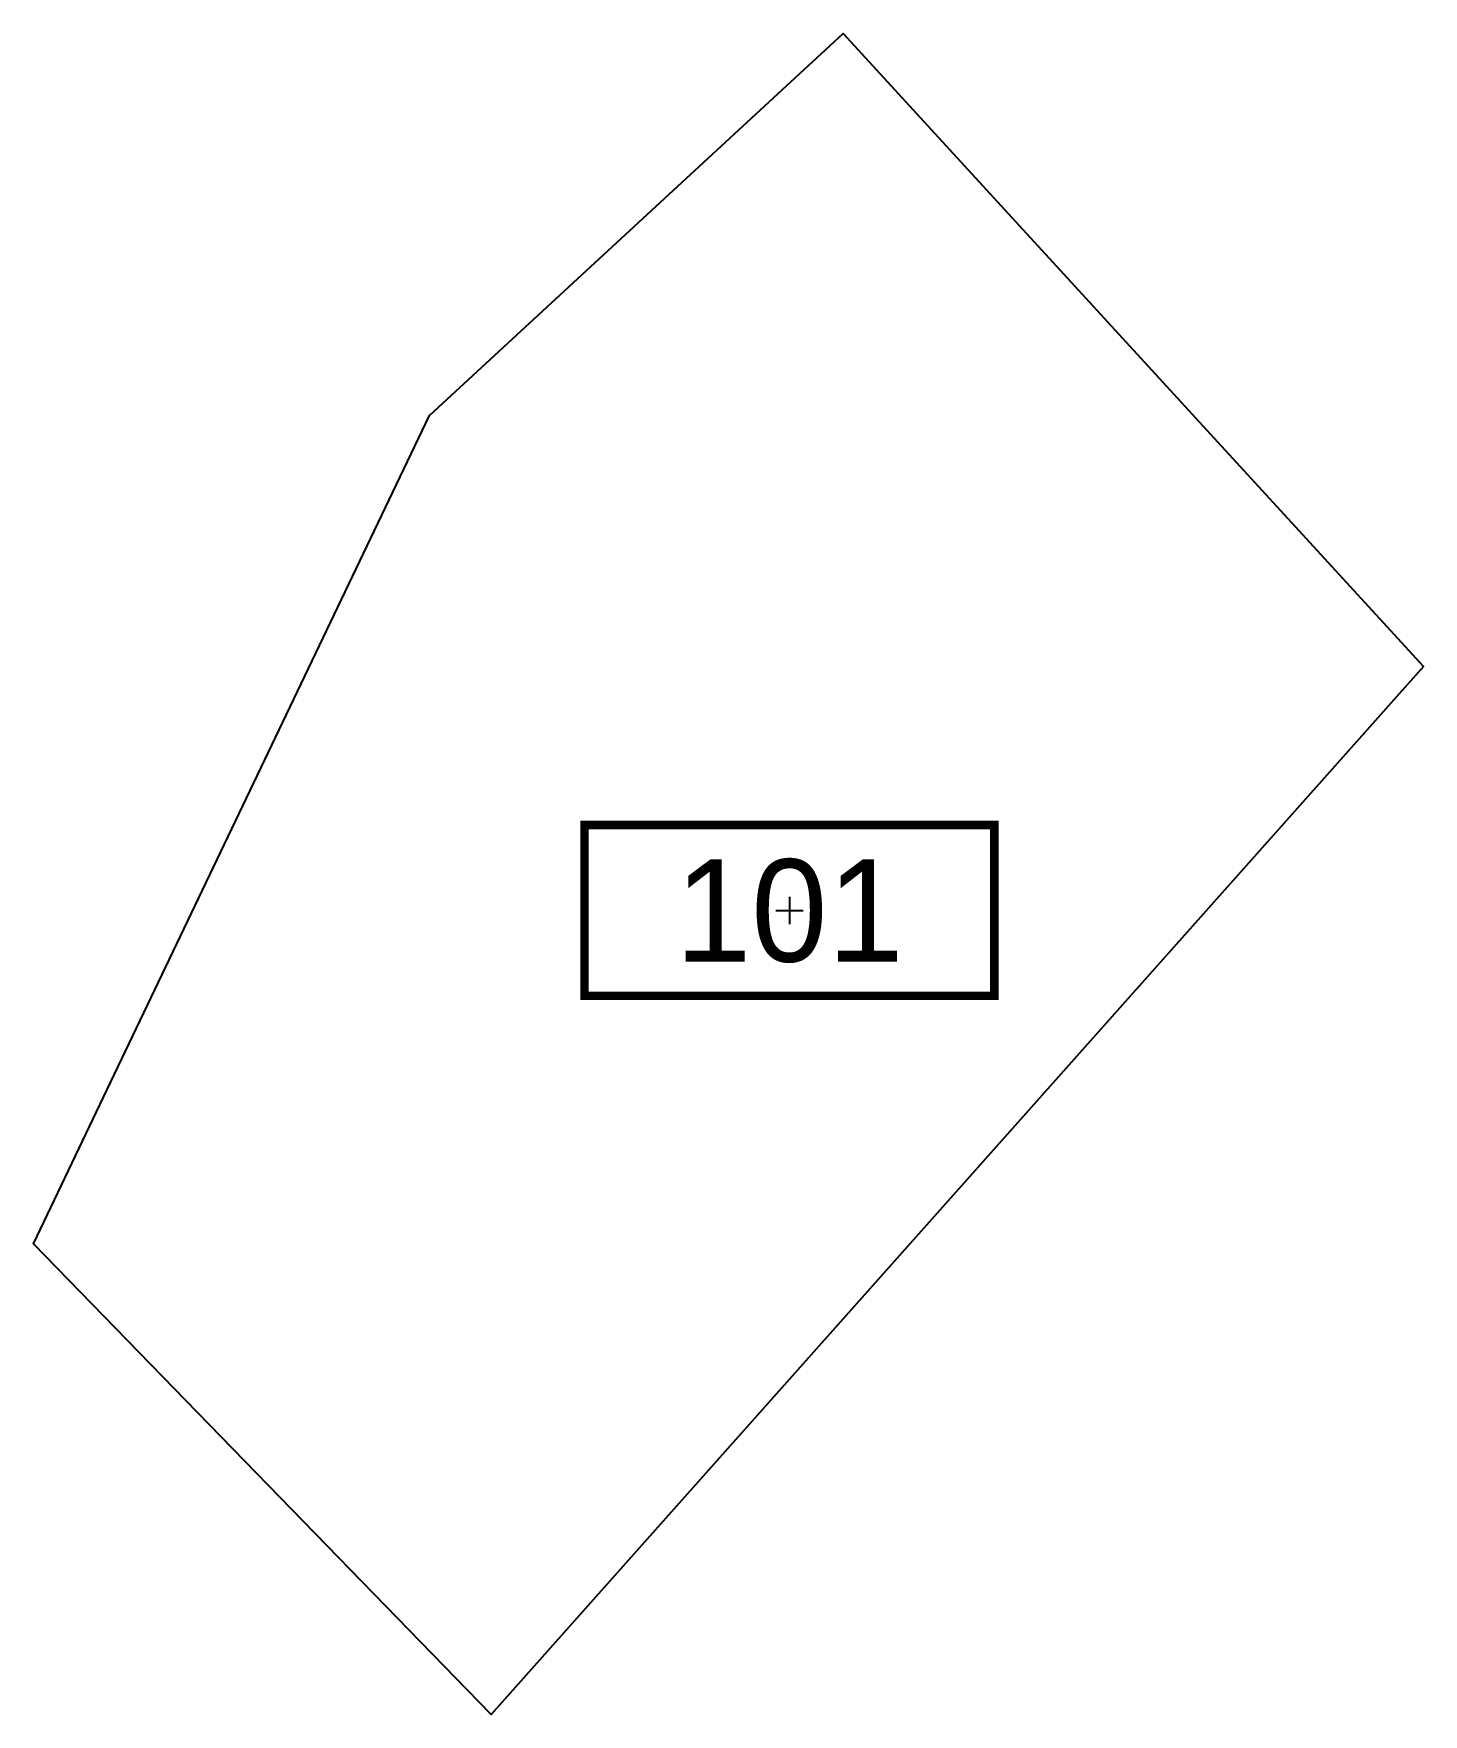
# Model space of a CAD drawing. Extents: x 185983.6 to 186024.3, y 655789 to 655838.2.
import ezdxf
from ezdxf.enums import TextEntityAlignment as Align

# ---------------------------------------------------------------- set-up
doc = ezdxf.new("R2010")
doc.units = 0
doc.layers.add('pcell', color=160, linetype='Continuous')
doc.layers.add('scellno', color=160, linetype='Continuous')
doc.styles.add('hebtxt', font='hebtxt.shx')

# ---------------------------------------------------------------- blocks, each defined once
blk = doc.blocks.new('Cellno')
at = {"color": 2}
for points in [[(-0.4, 0), (0.4, 0)], [(0, 0.4), (0, -0.4)]]:
    blk.add_lwpolyline(points, dxfattribs=at)
at = {"layer": 'scellno', "const_width": 0.25}
blk.add_lwpolyline([(6, 2.5), (-6, 2.5), (-6, -2.5), (6, -2.5)], close=True, dxfattribs=at)
at = {"layer": 'scellno', "style": 'hebtxt'}
blk.add_attdef('CELLNO', text='', height=3, dxfattribs=at).set_placement((0, 0), align=Align.MIDDLE)
at = {"layer": 'scellno', "style": 'hebtxt', "flags": 1}
for tag, p in [('CODE', (-0.287, -6)), ('AREA', (0.213, -8.967))]:
    blk.add_attdef(tag, text='', height=2.5, dxfattribs=at).set_placement(p, align=Align.CENTER)

msp = doc.modelspace()

# ---------------------------------------------------------------- linework, layer by layer
at = {"layer": 'pcell'}
msp.add_lwpolyline([(185985.67, 655807.09), (185995.21, 655827.05), (186007.33, 655838.23), (186024.32, 655819.7), (185997.02, 655789.02), (185983.62, 655802.8)], close=True, dxfattribs=at)

# ---------------------------------------------------------------- block references
at = {"layer": 'scellno'}
msp.add_blockref('Cellno', (186005.752, 655812.558), dxfattribs=at).add_auto_attribs({'CELLNO': '101'})

doc.saveas('drawing.dxf')
